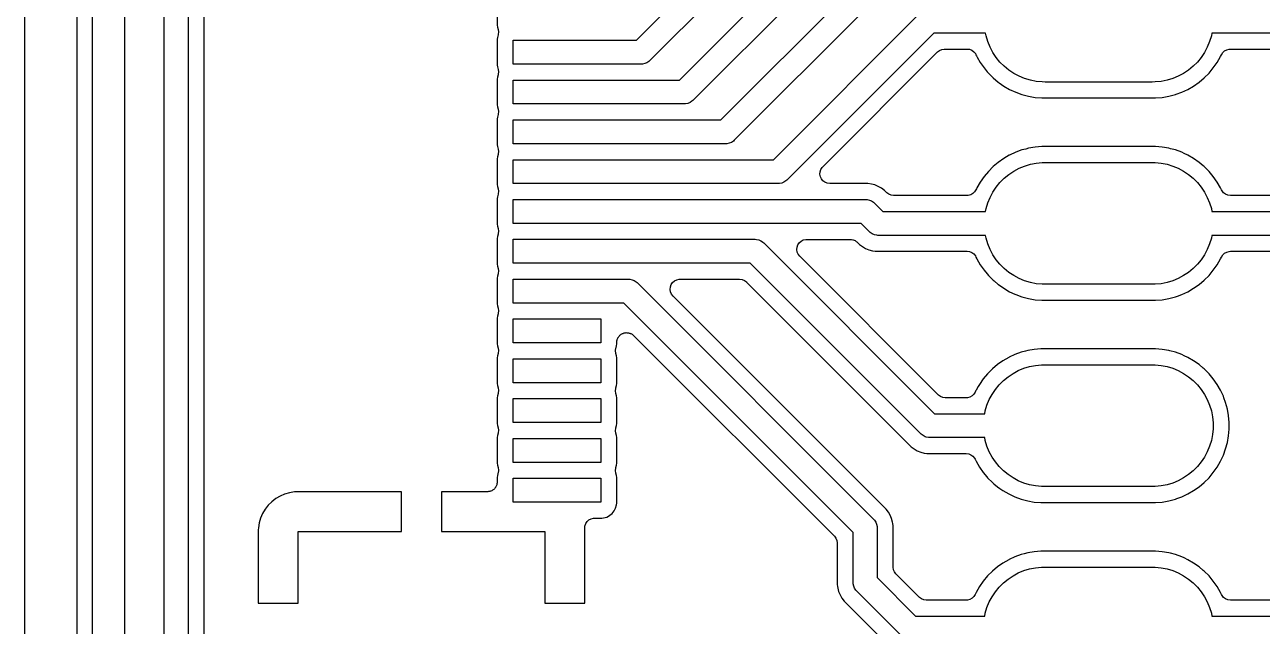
# Model space of a CAD drawing. Header units: millimetres. Extents: x 88 to 236, y -149 to -88.
# Drawn here: x 87.75 to 103.29, y -118.74 to -111.19 of the extents above; entities that cross this region are included whole.
import ezdxf

# ---------------------------------------------------------------- set-up
doc = ezdxf.new("R2010")
doc.units = ezdxf.units.MM
doc.layers.add('F.Cu', color=13, linetype='CONTINUOUS', true_color=0xc83434)

msp = doc.modelspace()

# ---------------------------------------------------------------- linework, layer by layer
at = {"layer": 'F.Cu', "linetype": 'CONTINUOUS'}
for p, q in [((87.7475, -148.386), (87.7475, -97.65375)), ((88.3995, -97.65375), (88.3995, -137.70625)), ((88.6, -137.68), (88.6, -97.68)), ((89, -97.762842), (89, -137.597158)), ((89.5, -127.8), (89.5, -100.88)), ((89.8, -100.942132), (89.8, -127.737868)), ((90.0005, -117.529019), (90.0005, -110.03096)), ((95.427868, -111.38), (96.73, -110.077868)), ((96.986066, -110.246066), (95.596066, -111.636066)), ((95.967868, -111.88), (97.4, -110.447868)), ((97.656066, -110.616066), (96.136066, -112.136066)), ((93.6795, -110.868368), (93.6795, -111.191631)), ((96.487868, -112.38), (98.03, -110.837868)), ((98.286066, -111.006066), (96.656066, -112.636066)), ((97.147868, -112.88), (98.993934, -111.033934)), ((93.6795, -111.191631), (93.681626, -111.215554)), ((93.681626, -111.215554), (93.681627, -111.215558)), ((93.681627, -111.215558), (93.690306, -111.245891)), ((93.690306, -111.245891), (93.695044, -111.27661)), ((93.681626, -111.344445), (93.6795, -111.368368)), ((93.6795, -111.368368), (93.6795, -111.691631)), ((93.681627, -111.344441), (93.681626, -111.344445)), ((93.690306, -111.314109), (93.681627, -111.344441)), ((93.691992, -111.307543), (93.690306, -111.314109)), ((93.695044, -111.27661), (93.691992, -111.307543)), ((93.88, -111.68), (93.88, -111.38)), ((93.88, -111.38), (94.98, -111.38)), ((94.98, -111.38), (95.427868, -111.38)), ((99.162132, -111.29), (97.316066, -113.136066)), ((99.810789, -111.29), (99.162132, -111.29)), ((99.817926, -111.32588), (99.810789, -111.29)), ((99.839719, -111.397721), (99.817926, -111.32588)), ((99.868448, -111.46708), (99.839719, -111.397721)), ((102.625281, -111.397721), (102.596552, -111.46708)), ((102.647074, -111.32588), (102.625281, -111.397721)), ((102.654211, -111.29), (102.647074, -111.32588)), ((116.997868, -111.29), (102.654211, -111.29)), ((97.767863, -112.967819), (99.208863, -111.526819)), ((99.208863, -111.526819), (99.233423, -111.507768)), ((99.233423, -111.507768), (99.261949, -111.495424)), ((99.261949, -111.495424), (99.292649, -111.490561)), ((99.292649, -111.490561), (99.296544, -111.4905)), ((99.296544, -111.4905), (99.579133, -111.4905)), ((99.579133, -111.4905), (99.609971, -111.494396)), ((99.609971, -111.494396), (99.63887, -111.505838)), ((99.63887, -111.505838), (99.664017, -111.524108)), ((99.664017, -111.524108), (99.68383, -111.548057)), ((99.68383, -111.548057), (99.691511, -111.562088)), ((99.691511, -111.562088), (99.698113, -111.576245)), ((99.903838, -111.533289), (99.868448, -111.46708)), ((99.945546, -111.59571), (99.903838, -111.533289)), ((102.561162, -111.533289), (102.519454, -111.59571)), ((102.596552, -111.46708), (102.561162, -111.533289)), ((102.762225, -111.586243), (102.773487, -111.562091)), ((102.773487, -111.562091), (102.790049, -111.535793)), ((102.790049, -111.535793), (102.812633, -111.514436)), ((102.812633, -111.514436), (102.839818, -111.499367)), ((102.839818, -111.499367), (102.869897, -111.491533)), ((102.869897, -111.491533), (102.885867, -111.4905)), ((102.885867, -111.4905), (116.863456, -111.4905)), ((93.6795, -111.691631), (93.681626, -111.715554)), ((93.681626, -111.715554), (93.681627, -111.715558)), ((93.681627, -111.715558), (93.690306, -111.745891)), ((94.43, -111.68), (93.88, -111.68)), ((95.49, -111.68), (94.43, -111.68)), ((95.504703, -111.679278), (95.49, -111.68)), ((95.533543, -111.673541), (95.504703, -111.679278)), ((95.56071, -111.662288), (95.533543, -111.673541)), ((95.585159, -111.645952), (95.56071, -111.662288)), ((95.596066, -111.636066), (95.585159, -111.645952)), ((99.698113, -111.576245), (99.702776, -111.586245)), ((99.702776, -111.586245), (99.705716, -111.591337)), ((99.705716, -111.591337), (99.74493, -111.659257)), ((99.74493, -111.659257), (99.744936, -111.659265)), ((99.744936, -111.659265), (99.744941, -111.659274)), ((99.744941, -111.659274), (99.79329, -111.728323)), ((99.993172, -111.653743), (99.945546, -111.59571)), ((100.046257, -111.706828), (99.993172, -111.653743)), ((100.10429, -111.754454), (100.046257, -111.706828)), ((102.418743, -111.706828), (102.36071, -111.754454)), ((102.471828, -111.653743), (102.418743, -111.706828)), ((102.519454, -111.59571), (102.471828, -111.653743)), ((102.671713, -111.728319), (102.72007, -111.659257)), ((102.72007, -111.659257), (102.762225, -111.586243)), ((93.681626, -111.844445), (93.6795, -111.868368)), ((93.6795, -111.868368), (93.6795, -112.191631)), ((93.681627, -111.844441), (93.681626, -111.844445)), ((93.690306, -111.814109), (93.681627, -111.844441)), ((93.690306, -111.745891), (93.695044, -111.77661)), ((93.691992, -111.807543), (93.690306, -111.814109)), ((93.695044, -111.77661), (93.691992, -111.807543)), ((99.79329, -111.728323), (99.793292, -111.728326)), ((99.793292, -111.728326), (99.833808, -111.77661)), ((99.833808, -111.77661), (99.84748, -111.792904)), ((99.84748, -111.792904), (99.847487, -111.792911)), ((99.847487, -111.792911), (99.847498, -111.792923)), ((99.847498, -111.792923), (99.907076, -111.852501)), ((99.907076, -111.852501), (99.907088, -111.852512)), ((99.907088, -111.852512), (99.907096, -111.85252)), ((99.907096, -111.85252), (99.9071, -111.852523)), ((99.9071, -111.852523), (99.971673, -111.906707)), ((100.166711, -111.796162), (100.10429, -111.754454)), ((100.23292, -111.831552), (100.166711, -111.796162)), ((100.302279, -111.860281), (100.23292, -111.831552)), ((100.37412, -111.882074), (100.302279, -111.860281)), ((102.162721, -111.860281), (102.09088, -111.882074)), ((102.23208, -111.831552), (102.162721, -111.860281)), ((102.298289, -111.796162), (102.23208, -111.831552)), ((102.36071, -111.754454), (102.298289, -111.796162)), ((102.493319, -111.906713), (102.557904, -111.85252)), ((102.557904, -111.85252), (102.61752, -111.792904)), ((102.61752, -111.792904), (102.671713, -111.728319)), ((93.88, -112.18), (93.88, -111.88)), ((93.88, -111.88), (94.98, -111.88)), ((94.98, -111.88), (95.967868, -111.88)), ((99.971673, -111.906707), (99.971677, -111.906709)), ((99.971677, -111.906709), (99.971681, -111.906713)), ((99.971681, -111.906713), (99.982968, -111.914616)), ((99.982968, -111.914616), (100.040725, -111.955058)), ((100.040725, -111.955058), (100.04073, -111.955061)), ((100.04073, -111.955061), (100.040743, -111.95507)), ((100.040743, -111.95507), (100.113757, -111.997225)), ((100.113757, -111.997225), (100.190161, -112.032853)), ((100.190161, -112.032853), (100.190178, -112.032861)), ((100.190178, -112.032861), (100.269372, -112.061684)), ((100.447751, -111.89672), (100.37412, -111.882074)), ((100.522463, -111.904079), (100.447751, -111.89672)), ((100.56, -111.905), (100.522463, -111.904079)), ((101.905, -111.905), (100.56, -111.905)), ((101.942537, -111.904079), (101.905, -111.905)), ((102.017249, -111.89672), (101.942537, -111.904079)), ((102.09088, -111.882074), (102.017249, -111.89672)), ((102.20498, -112.058279), (102.274821, -112.032861)), ((102.274821, -112.032861), (102.274826, -112.032858)), ((102.274826, -112.032858), (102.274833, -112.032856)), ((102.274833, -112.032856), (102.351243, -111.997225)), ((102.351243, -111.997225), (102.424257, -111.95507)), ((102.424257, -111.95507), (102.493319, -111.906713)), ((94.43, -112.18), (93.88, -112.18)), ((96.03, -112.18), (94.43, -112.18)), ((96.044703, -112.179278), (96.03, -112.18)), ((96.073543, -112.173541), (96.044703, -112.179278)), ((96.10071, -112.162288), (96.073543, -112.173541)), ((96.125159, -112.145952), (96.10071, -112.162288)), ((96.136066, -112.136066), (96.125159, -112.145952)), ((100.269372, -112.061684), (100.269375, -112.061684)), ((100.269375, -112.061684), (100.269392, -112.061691)), ((100.269392, -112.061691), (100.350828, -112.083512)), ((100.350828, -112.083512), (100.433857, -112.098152)), ((100.433857, -112.098152), (100.517843, -112.105499)), ((100.517843, -112.105499), (100.517844, -112.1055)), ((100.517844, -112.1055), (100.517845, -112.1055)), ((100.517845, -112.1055), (101.947156, -112.1055)), ((101.947156, -112.105499), (102.031143, -112.098152)), ((101.947156, -112.1055), (101.947156, -112.105499)), ((102.031143, -112.098152), (102.114172, -112.083512)), ((102.114172, -112.083512), (102.195608, -112.061691)), ((102.195608, -112.061691), (102.20498, -112.058279)), ((93.6795, -112.191631), (93.681626, -112.215554)), ((93.681626, -112.215554), (93.681627, -112.215558)), ((93.681627, -112.215558), (93.690306, -112.245891)), ((93.690306, -112.314109), (93.681627, -112.344441)), ((93.690306, -112.245891), (93.695044, -112.27661)), ((93.691992, -112.307543), (93.690306, -112.314109)), ((93.695044, -112.27661), (93.691992, -112.307543)), ((93.681626, -112.344445), (93.6795, -112.368368)), ((93.6795, -112.368368), (93.6795, -112.691631)), ((93.681627, -112.344441), (93.681626, -112.344445)), ((93.88, -112.68), (93.88, -112.38)), ((93.88, -112.38), (94.98, -112.38)), ((94.98, -112.38), (96.487868, -112.38)), ((96.645159, -112.645952), (96.62071, -112.662288)), ((96.656066, -112.636066), (96.645159, -112.645952)), ((93.6795, -112.691631), (93.681626, -112.715554)), ((93.681626, -112.715554), (93.681627, -112.715558)), ((93.681627, -112.715558), (93.690306, -112.745891)), ((93.690306, -112.745891), (93.695044, -112.77661)), ((93.691992, -112.807543), (93.690306, -112.814109)), ((93.695044, -112.77661), (93.691992, -112.807543)), ((94.43, -112.68), (93.88, -112.68)), ((96.55, -112.68), (94.43, -112.68)), ((96.564703, -112.679278), (96.55, -112.68)), ((96.593543, -112.673541), (96.564703, -112.679278)), ((96.62071, -112.662288), (96.593543, -112.673541)), ((100.190161, -112.787146), (100.113755, -112.822776)), ((100.190178, -112.787138), (100.190161, -112.787146)), ((100.269372, -112.758315), (100.190178, -112.787138)), ((100.269386, -112.75831), (100.269372, -112.758315)), ((100.269392, -112.758309), (100.269386, -112.75831)), ((100.315736, -112.745891), (100.269392, -112.758309)), ((100.350826, -112.736488), (100.315736, -112.745891)), ((100.350833, -112.736487), (100.350826, -112.736488)), ((100.433853, -112.721848), (100.350833, -112.736487)), ((100.517844, -112.7145), (100.433853, -112.721848)), ((100.517845, -112.7145), (100.517844, -112.7145)), ((101.947155, -112.7145), (100.517845, -112.7145)), ((101.947156, -112.7145), (101.947155, -112.7145)), ((102.031147, -112.721848), (101.947156, -112.7145)), ((102.114166, -112.736487), (102.031145, -112.721848)), ((102.031145, -112.721848), (102.031147, -112.721848)), ((102.114173, -112.736488), (102.114166, -112.736487)), ((102.135994, -112.742335), (102.114173, -112.736488)), ((102.195608, -112.758309), (102.135994, -112.742335)), ((102.195616, -112.758312), (102.195608, -112.758309)), ((102.195627, -112.758315), (102.195616, -112.758312)), ((102.274821, -112.787138), (102.195627, -112.758315)), ((102.274838, -112.787146), (102.274821, -112.787138)), ((102.304116, -112.800799), (102.274838, -112.787146)), ((102.351243, -112.822775), (102.304116, -112.800799)), ((93.681626, -112.844445), (93.6795, -112.868368)), ((93.6795, -112.868368), (93.6795, -113.191631)), ((93.681627, -112.844441), (93.681626, -112.844445)), ((93.690306, -112.814109), (93.681627, -112.844441)), ((93.88, -113.18), (93.88, -112.88)), ((93.88, -112.88), (94.98, -112.88)), ((94.98, -112.88), (97.147868, -112.88)), ((99.971673, -112.913292), (99.9071, -112.967476)), ((99.971676, -112.91329), (99.971673, -112.913292)), ((100.040725, -112.864941), (99.971676, -112.91329)), ((100.040742, -112.864931), (100.040725, -112.864941)), ((100.040743, -112.86493), (100.040742, -112.864931)), ((100.110244, -112.824803), (100.040743, -112.86493)), ((100.113755, -112.822776), (100.110244, -112.824803)), ((100.23292, -112.988448), (100.302279, -112.959719)), ((100.302279, -112.959719), (100.37412, -112.937926)), ((100.37412, -112.937926), (100.447751, -112.92328)), ((100.447751, -112.92328), (100.522463, -112.915921)), ((100.522463, -112.915921), (100.56, -112.915)), ((100.56, -112.915), (101.905, -112.915)), ((101.905, -112.915), (101.942537, -112.915921)), ((101.942537, -112.915921), (102.017249, -112.92328)), ((102.017249, -112.92328), (102.09088, -112.937926)), ((102.09088, -112.937926), (102.162721, -112.959719)), ((102.162721, -112.959719), (102.23208, -112.988448)), ((102.424257, -112.86493), (102.351243, -112.822775)), ((102.424265, -112.864936), (102.424257, -112.86493)), ((102.424274, -112.864941), (102.424265, -112.864936)), ((102.493323, -112.91329), (102.424274, -112.864941)), ((102.493326, -112.913292), (102.493323, -112.91329)), ((102.546092, -112.957569), (102.493326, -112.913292)), ((102.557904, -112.96748), (102.546092, -112.957569)), ((97.731789, -113.063286), (97.73374, -113.032265)), ((97.737613, -113.093818), (97.731789, -113.063286)), ((97.73374, -113.032265), (97.743345, -113.002703)), ((97.750847, -113.121943), (97.737613, -113.093818)), ((97.743345, -113.002703), (97.76, -112.976459)), ((97.76, -112.976459), (97.767863, -112.967819)), ((99.79329, -113.091676), (99.744941, -113.160725)), ((99.793292, -113.091673), (99.79329, -113.091676)), ((99.847476, -113.0271), (99.793292, -113.091673)), ((99.847498, -113.027076), (99.847476, -113.0271)), ((99.907076, -112.967498), (99.847498, -113.027076)), ((99.9071, -112.967476), (99.907076, -112.967498)), ((99.993172, -113.166257), (100.046257, -113.113172)), ((100.046257, -113.113172), (100.10429, -113.065546)), ((100.10429, -113.065546), (100.166711, -113.023838)), ((100.166711, -113.023838), (100.23292, -112.988448)), ((102.23208, -112.988448), (102.298289, -113.023838)), ((102.298289, -113.023838), (102.36071, -113.065546)), ((102.36071, -113.065546), (102.418743, -113.113172)), ((102.418743, -113.113172), (102.471828, -113.166257)), ((102.557911, -112.967487), (102.557904, -112.96748)), ((102.557923, -112.967498), (102.557911, -112.967487)), ((102.617501, -113.027076), (102.557923, -112.967498)), ((102.617512, -113.027088), (102.617501, -113.027076)), ((102.61752, -113.027096), (102.617512, -113.027088)), ((102.617523, -113.0271), (102.61752, -113.027096)), ((102.671707, -113.091673), (102.617523, -113.0271)), ((102.671709, -113.091676), (102.671707, -113.091673)), ((102.720058, -113.160725), (102.671709, -113.091676)), ((93.6795, -113.191631), (93.681626, -113.215554)), ((93.681626, -113.215554), (93.681627, -113.215558)), ((93.681627, -113.215558), (93.690306, -113.245891)), ((93.690306, -113.245891), (93.695044, -113.27661)), ((94.43, -113.18), (93.88, -113.18)), ((97.21, -113.18), (94.43, -113.18)), ((97.224703, -113.179278), (97.21, -113.18)), ((97.253543, -113.173541), (97.224703, -113.179278)), ((97.28071, -113.162288), (97.253543, -113.173541)), ((97.305159, -113.145952), (97.28071, -113.162288)), ((97.316066, -113.136066), (97.305159, -113.145952)), ((97.77066, -113.145892), (97.750847, -113.121943)), ((97.795807, -113.164162), (97.77066, -113.145892)), ((97.824706, -113.175604), (97.795807, -113.164162)), ((97.855544, -113.1795), (97.824706, -113.175604)), ((98.332973, -113.1795), (97.855544, -113.1795)), ((98.332974, -113.1795), (98.332973, -113.1795)), ((98.378522, -113.185496), (98.332974, -113.1795)), ((98.378525, -113.185496), (98.378522, -113.185496)), ((98.378526, -113.185497), (98.378525, -113.185496)), ((98.422906, -113.197389), (98.378526, -113.185497)), ((98.465355, -113.214972), (98.422906, -113.197389)), ((98.481607, -113.224355), (98.465355, -113.214972)), ((98.497887, -113.233754), (98.481607, -113.224355)), ((98.505145, -113.237944), (98.497887, -113.233754)), ((98.541597, -113.265915), (98.505145, -113.237944)), ((98.541599, -113.265917), (98.541597, -113.265915)), ((98.568863, -113.293181), (98.541599, -113.265917)), ((99.691512, -113.257908), (99.674951, -113.284207)), ((99.697959, -113.244083), (99.691512, -113.257908)), ((99.702776, -113.233754), (99.697959, -113.244083)), ((99.744931, -113.160742), (99.702776, -113.233754)), ((99.744941, -113.160725), (99.744931, -113.160742)), ((99.903838, -113.286711), (99.945546, -113.22429)), ((99.945546, -113.22429), (99.993172, -113.166257)), ((102.471828, -113.166257), (102.519454, -113.22429)), ((102.519454, -113.22429), (102.561162, -113.286711)), ((102.720061, -113.16073), (102.720058, -113.160725)), ((102.72007, -113.160743), (102.720061, -113.16073)), ((102.762225, -113.233757), (102.72007, -113.160743)), ((102.773488, -113.257911), (102.762225, -113.233757)), ((102.78117, -113.271943), (102.773488, -113.257911)), ((102.800983, -113.295892), (102.78117, -113.271943)), ((93.681626, -113.344445), (93.6795, -113.368368)), ((93.6795, -113.368368), (93.6795, -113.691631)), ((93.681627, -113.344441), (93.681626, -113.344445)), ((93.690306, -113.314109), (93.681627, -113.344441)), ((93.691992, -113.307543), (93.690306, -113.314109)), ((93.695044, -113.27661), (93.691992, -113.307543)), ((93.88, -113.68), (93.88, -113.38)), ((93.88, -113.38), (94.98, -113.38)), ((94.98, -113.38), (98.31, -113.38)), ((98.31, -113.38), (98.324703, -113.380722)), ((98.324703, -113.380722), (98.353543, -113.386459)), ((98.353543, -113.386459), (98.38071, -113.397712)), ((98.38071, -113.397712), (98.405159, -113.414048)), ((98.405159, -113.414048), (98.416066, -113.423934)), ((98.416066, -113.423934), (98.522132, -113.53)), ((98.57166, -113.295892), (98.568863, -113.293181)), ((98.596807, -113.314162), (98.57166, -113.295892)), ((98.625706, -113.325604), (98.596807, -113.314162)), ((98.656544, -113.3295), (98.625706, -113.325604)), ((99.579133, -113.3295), (98.656544, -113.3295)), ((99.595103, -113.328467), (99.579133, -113.3295)), ((99.625182, -113.320633), (99.595103, -113.328467)), ((99.652367, -113.305564), (99.625182, -113.320633)), ((99.674951, -113.284207), (99.652367, -113.305564)), ((99.817926, -113.49412), (99.839719, -113.422279)), ((99.839719, -113.422279), (99.868448, -113.35292)), ((99.868448, -113.35292), (99.903838, -113.286711)), ((102.561162, -113.286711), (102.596552, -113.35292)), ((102.596552, -113.35292), (102.625281, -113.422279)), ((102.625281, -113.422279), (102.647074, -113.49412)), ((102.82613, -113.314162), (102.800983, -113.295892)), ((102.855029, -113.325604), (102.82613, -113.314162)), ((102.885867, -113.3295), (102.855029, -113.325604)), ((105.712973, -113.3295), (102.885867, -113.3295)), ((98.522132, -113.53), (99.810789, -113.53)), ((99.810789, -113.53), (99.817926, -113.49412)), ((102.647074, -113.49412), (102.654211, -113.53)), ((102.654211, -113.53), (105.69, -113.53)), ((93.6795, -113.691631), (93.681626, -113.715554)), ((93.681626, -113.715554), (93.681627, -113.715558)), ((93.681627, -113.715558), (93.690306, -113.745891)), ((94.43, -113.68), (93.88, -113.68)), ((98.247868, -113.68), (94.43, -113.68)), ((98.353934, -113.786066), (98.247868, -113.68)), ((93.681626, -113.844445), (93.6795, -113.868368)), ((93.6795, -113.868368), (93.6795, -114.191631)), ((93.681627, -113.844441), (93.681626, -113.844445)), ((93.690306, -113.814109), (93.681627, -113.844441)), ((93.690306, -113.745891), (93.695044, -113.77661)), ((93.691992, -113.807543), (93.690306, -113.814109)), ((93.695044, -113.77661), (93.691992, -113.807543)), ((93.88, -114.18), (93.88, -113.88)), ((93.88, -113.88), (94.98, -113.88)), ((94.98, -113.88), (96.92, -113.88)), ((96.92, -113.88), (96.934703, -113.880722)), ((96.934703, -113.880722), (96.963543, -113.886459)), ((96.963543, -113.886459), (96.99071, -113.897712)), ((96.99071, -113.897712), (97.010365, -113.910845)), ((97.495846, -113.901942), (97.52354, -113.887831)), ((97.52354, -113.887831), (97.553875, -113.88105)), ((97.553875, -113.88105), (97.565544, -113.8805)), ((97.565544, -113.8805), (98.113456, -113.8805)), ((98.113456, -113.8805), (98.114756, -113.880664)), ((98.114756, -113.880664), (98.116065, -113.880527)), ((98.116065, -113.880527), (98.130179, -113.882612)), ((98.130179, -113.882612), (98.144294, -113.884396)), ((98.144294, -113.884396), (98.145513, -113.884878)), ((98.145513, -113.884878), (98.146814, -113.885071)), ((98.146814, -113.885071), (98.148526, -113.886071)), ((98.148526, -113.886071), (98.173193, -113.895838)), ((98.173193, -113.895838), (98.188436, -113.905738)), ((98.364841, -113.795952), (98.353934, -113.786066)), ((98.38929, -113.812288), (98.364841, -113.795952)), ((98.416457, -113.823541), (98.38929, -113.812288)), ((98.445297, -113.829278), (98.416457, -113.823541)), ((98.46, -113.83), (98.445297, -113.829278)), ((99.810789, -113.83), (98.46, -113.83)), ((99.817926, -113.86588), (99.810789, -113.83)), ((99.839719, -113.937721), (99.817926, -113.86588)), ((102.647074, -113.86588), (102.625281, -113.937721)), ((102.654211, -113.83), (102.647074, -113.86588)), ((105.627868, -113.83), (102.654211, -113.83)), ((97.010365, -113.910845), (97.015159, -113.914048)), ((97.015159, -113.914048), (97.026066, -113.923934)), ((97.026066, -113.923934), (99.172132, -116.07)), ((97.441605, -114.008395), (97.44453, -113.97745)), ((97.446468, -114.039095), (97.441605, -114.008395)), ((97.44453, -113.97745), (97.455059, -113.948205)), ((97.458812, -114.067621), (97.446468, -114.039095)), ((97.455059, -113.948205), (97.47253, -113.922497)), ((97.47253, -113.922497), (97.495846, -113.901942)), ((98.188436, -113.905738), (98.195163, -113.910845)), ((98.195163, -113.910845), (98.228403, -113.944085)), ((98.228403, -113.944085), (98.264855, -113.972056)), ((98.264855, -113.972056), (98.303734, -113.994502)), ((98.303734, -113.994502), (98.304645, -113.995028)), ((98.304645, -113.995028), (98.347094, -114.012611)), ((98.347094, -114.012611), (98.391474, -114.024503)), ((98.391474, -114.024503), (98.425638, -114.029)), ((98.425638, -114.029), (98.437026, -114.0305)), ((98.437026, -114.0305), (98.437027, -114.0305)), ((98.437027, -114.0305), (98.482972, -114.0305)), ((98.482972, -114.0305), (99.579133, -114.0305)), ((99.579133, -114.0305), (99.609971, -114.034396)), ((99.609971, -114.034396), (99.63887, -114.045838)), ((99.63887, -114.045838), (99.664017, -114.064108)), ((99.868448, -114.00708), (99.839719, -113.937721)), ((99.903838, -114.073289), (99.868448, -114.00708)), ((102.596552, -114.00708), (102.561162, -114.073289)), ((102.625281, -113.937721), (102.596552, -114.00708)), ((102.812633, -114.054436), (102.839818, -114.039367)), ((102.839818, -114.039367), (102.869897, -114.031533)), ((102.869897, -114.031533), (102.885867, -114.0305)), ((102.885867, -114.0305), (105.493456, -114.0305)), ((93.6795, -114.191631), (93.681626, -114.215554)), ((94.43, -114.18), (93.88, -114.18)), ((96.857868, -114.18), (94.43, -114.18)), ((99.003934, -116.326066), (96.857868, -114.18)), ((97.477863, -114.092181), (97.458812, -114.067621)), ((99.218863, -115.833181), (97.477863, -114.092181)), ((99.664017, -114.064108), (99.68383, -114.088057)), ((99.68383, -114.088057), (99.691511, -114.102088)), ((99.691511, -114.102088), (99.702775, -114.126243)), ((99.702775, -114.126243), (99.74493, -114.199257)), ((99.74493, -114.199257), (99.744936, -114.199265)), ((99.744936, -114.199265), (99.744941, -114.199274)), ((99.744941, -114.199274), (99.79329, -114.268323)), ((99.945546, -114.13571), (99.903838, -114.073289)), ((99.993172, -114.193743), (99.945546, -114.13571)), ((100.046257, -114.246828), (99.993172, -114.193743)), ((102.471828, -114.193743), (102.418743, -114.246828)), ((102.519454, -114.13571), (102.471828, -114.193743)), ((102.561162, -114.073289), (102.519454, -114.13571)), ((102.671713, -114.268319), (102.72007, -114.199257)), ((102.72007, -114.199257), (102.762225, -114.126243)), ((102.762225, -114.126243), (102.773487, -114.102091)), ((102.773487, -114.102091), (102.790049, -114.075793)), ((102.790049, -114.075793), (102.812633, -114.054436)), ((93.681626, -114.344445), (93.6795, -114.368368)), ((93.681626, -114.215554), (93.681627, -114.215558)), ((93.681627, -114.344441), (93.681626, -114.344445)), ((93.681627, -114.215558), (93.690306, -114.245891)), ((93.690306, -114.314109), (93.681627, -114.344441)), ((93.690306, -114.245891), (93.695044, -114.27661)), ((93.691992, -114.307543), (93.690306, -114.314109)), ((93.695044, -114.27661), (93.691992, -114.307543)), ((99.79329, -114.268323), (99.793292, -114.268326)), ((99.793292, -114.268326), (99.831709, -114.314109)), ((99.831709, -114.314109), (99.84748, -114.332904)), ((99.84748, -114.332904), (99.847487, -114.332911)), ((99.847487, -114.332911), (99.847498, -114.332923)), ((99.847498, -114.332923), (99.907076, -114.392501)), ((100.10429, -114.294454), (100.046257, -114.246828)), ((100.166711, -114.336162), (100.10429, -114.294454)), ((100.23292, -114.371552), (100.166711, -114.336162)), ((102.298289, -114.336162), (102.23208, -114.371552)), ((102.36071, -114.294454), (102.298289, -114.336162)), ((102.418743, -114.246828), (102.36071, -114.294454)), ((102.557904, -114.39252), (102.61752, -114.332904)), ((102.61752, -114.332904), (102.671713, -114.268319)), ((93.6795, -114.368368), (93.6795, -114.691631)), ((93.88, -114.68), (93.88, -114.38)), ((93.88, -114.38), (94.98, -114.38)), ((94.98, -114.38), (95.33, -114.38)), ((95.33, -114.38), (95.344703, -114.380722)), ((95.344703, -114.380722), (95.373543, -114.386459)), ((95.373543, -114.386459), (95.40071, -114.397712)), ((95.40071, -114.397712), (95.425159, -114.414048)), ((95.425159, -114.414048), (95.436066, -114.423934)), ((95.436066, -114.423934), (98.406066, -117.393934)), ((95.851605, -114.508395), (95.85453, -114.47745)), ((95.856468, -114.539095), (95.851605, -114.508395)), ((95.85453, -114.47745), (95.865059, -114.448205)), ((95.865059, -114.448205), (95.88253, -114.422497)), ((95.88253, -114.422497), (95.905846, -114.401942)), ((95.905846, -114.401942), (95.93354, -114.387831)), ((95.93354, -114.387831), (95.963875, -114.38105)), ((95.963875, -114.38105), (95.975544, -114.3805)), ((95.975544, -114.3805), (96.723456, -114.3805)), ((96.723456, -114.3805), (96.754294, -114.384396)), ((96.754294, -114.384396), (96.783193, -114.395838)), ((96.783193, -114.395838), (96.80834, -114.414108)), ((96.80834, -114.414108), (96.811137, -114.416819)), ((96.811137, -114.416819), (98.878395, -116.484078)), ((99.907076, -114.392501), (99.907088, -114.392512)), ((99.907088, -114.392512), (99.907096, -114.39252)), ((99.907096, -114.39252), (99.918325, -114.401942)), ((99.918325, -114.401942), (99.971673, -114.446707)), ((99.971673, -114.446707), (99.971677, -114.446709)), ((99.971677, -114.446709), (99.971681, -114.446713)), ((99.971681, -114.446713), (99.973812, -114.448205)), ((99.973812, -114.448205), (100.040725, -114.495058)), ((100.040725, -114.495058), (100.04073, -114.495061)), ((100.04073, -114.495061), (100.040743, -114.49507)), ((100.040743, -114.49507), (100.113757, -114.537225)), ((100.302279, -114.400281), (100.23292, -114.371552)), ((100.37412, -114.422074), (100.302279, -114.400281)), ((100.447751, -114.43672), (100.37412, -114.422074)), ((100.522463, -114.444079), (100.447751, -114.43672)), ((100.56, -114.445), (100.522463, -114.444079)), ((101.905, -114.445), (100.56, -114.445)), ((101.942537, -114.444079), (101.905, -114.445)), ((102.017249, -114.43672), (101.942537, -114.444079)), ((102.09088, -114.422074), (102.017249, -114.43672)), ((102.162721, -114.400281), (102.09088, -114.422074)), ((102.23208, -114.371552), (102.162721, -114.400281)), ((102.351243, -114.537225), (102.424257, -114.49507)), ((102.424257, -114.49507), (102.493319, -114.446713)), ((102.493319, -114.446713), (102.557904, -114.39252)), ((95.868812, -114.567621), (95.856468, -114.539095)), ((95.887863, -114.592181), (95.868812, -114.567621)), ((98.531598, -117.235916), (95.887863, -114.592181)), ((100.113757, -114.537225), (100.178941, -114.567621)), ((100.178941, -114.567621), (100.190161, -114.572853)), ((100.190161, -114.572853), (100.190178, -114.572861)), ((100.190178, -114.572861), (100.269372, -114.601684)), ((100.269372, -114.601684), (100.269375, -114.601684)), ((100.269375, -114.601684), (100.269392, -114.601691)), ((100.269392, -114.601691), (100.350828, -114.623512)), ((100.350828, -114.623512), (100.433857, -114.638152)), ((100.433857, -114.638152), (100.517843, -114.645499)), ((100.517843, -114.645499), (100.517844, -114.6455)), ((100.517844, -114.6455), (100.517845, -114.6455)), ((100.517845, -114.6455), (101.947156, -114.6455)), ((101.947156, -114.645499), (102.031143, -114.638152)), ((101.947156, -114.6455), (101.947156, -114.645499)), ((102.031143, -114.638152), (102.114172, -114.623512)), ((102.114172, -114.623512), (102.195608, -114.601691)), ((102.195608, -114.601691), (102.221737, -114.592181)), ((102.221737, -114.592181), (102.274821, -114.572861)), ((102.274821, -114.572861), (102.274826, -114.572858)), ((102.274826, -114.572858), (102.274833, -114.572856)), ((102.274833, -114.572856), (102.351243, -114.537225)), ((93.6795, -114.691631), (93.681626, -114.715554)), ((93.681626, -114.715554), (93.681627, -114.715556)), ((93.681627, -114.715556), (93.690306, -114.745891)), ((93.690306, -114.814109), (93.681627, -114.844441)), ((93.690306, -114.745891), (93.695044, -114.77661)), ((93.691992, -114.807543), (93.690306, -114.814109)), ((93.695044, -114.77661), (93.691992, -114.807543)), ((94.43, -114.68), (93.88, -114.68)), ((95.267868, -114.68), (94.43, -114.68)), ((98.15, -117.562132), (95.267868, -114.68)), ((93.681626, -114.844445), (93.6795, -114.868368)), ((93.6795, -114.868368), (93.6795, -115.191631)), ((93.681627, -114.844441), (93.681626, -114.844445)), ((93.88, -115.18), (93.88, -114.88)), ((93.88, -114.88), (94.98, -114.88)), ((94.98, -114.88), (94.98, -115.18)), ((95.184396, -115.144706), (95.187778, -115.136164)), ((95.187778, -115.136164), (95.190264, -115.127313)), ((95.190264, -115.127313), (95.193479, -115.121763)), ((95.193479, -115.121763), (95.195838, -115.115807)), ((95.195838, -115.115807), (95.201238, -115.108373)), ((95.201238, -115.108373), (95.205848, -115.100419)), ((95.205848, -115.100419), (95.21034, -115.095845)), ((95.21034, -115.095845), (95.214108, -115.09066)), ((95.214108, -115.09066), (95.221189, -115.084801)), ((95.221189, -115.084801), (95.22763, -115.078245)), ((95.22763, -115.078245), (95.233117, -115.074933)), ((95.233117, -115.074933), (95.238057, -115.070847)), ((95.238057, -115.070847), (95.246372, -115.066934)), ((95.246372, -115.066934), (95.254242, -115.062185)), ((95.254242, -115.062185), (95.260384, -115.060341)), ((95.260384, -115.060341), (95.266182, -115.057613)), ((95.266182, -115.057613), (95.275205, -115.055891)), ((95.275205, -115.055891), (95.284012, -115.053248)), ((95.284012, -115.053248), (95.29042, -115.052989)), ((95.29042, -115.052989), (95.296714, -115.051789)), ((95.296714, -115.051789), (95.305882, -115.052365)), ((95.305882, -115.052365), (95.31507, -115.051995)), ((95.31507, -115.051995), (95.321338, -115.053337)), ((95.321338, -115.053337), (95.327735, -115.05374)), ((95.327735, -115.05374), (95.336475, -115.05658)), ((95.336475, -115.05658), (95.345463, -115.058505)), ((95.345463, -115.058505), (95.351199, -115.061363)), ((95.351199, -115.061363), (95.357297, -115.063345)), ((95.357297, -115.063345), (95.365059, -115.068271)), ((95.365059, -115.068271), (95.373282, -115.072369)), ((95.373282, -115.072369), (95.378126, -115.076563)), ((95.378126, -115.076563), (95.383541, -115.08)), ((95.383541, -115.08), (95.392181, -115.087863)), ((95.392181, -115.087863), (97.913181, -117.608863)), ((93.6795, -115.191631), (93.681627, -115.215553)), ((93.681627, -115.215553), (93.681627, -115.215558)), ((93.681627, -115.215558), (93.690306, -115.245891)), ((93.690306, -115.245891), (93.695044, -115.27661)), ((93.695044, -115.27661), (93.691992, -115.307543)), ((94.98, -115.18), (93.88, -115.18)), ((95.164955, -115.283396), (95.166267, -115.261694)), ((95.168227, -115.304614), (95.164955, -115.283396)), ((95.166267, -115.261694), (95.167462, -115.253683)), ((95.167462, -115.253683), (95.178373, -115.215555)), ((95.178373, -115.215555), (95.1805, -115.19163)), ((95.1805, -115.166342), (95.181859, -115.157238)), ((95.1805, -115.19163), (95.1805, -115.166342)), ((95.181859, -115.157238), (95.183592, -115.151066)), ((95.183592, -115.151066), (95.184396, -115.144706)), ((100.315047, -115.283396), (100.259392, -115.298309)), ((100.340826, -115.276488), (100.315047, -115.283396)), ((100.340833, -115.276487), (100.340826, -115.276488)), ((100.423853, -115.261848), (100.340833, -115.276487)), ((100.507844, -115.2545), (100.423853, -115.261848)), ((100.507845, -115.2545), (100.507844, -115.2545)), ((101.947155, -115.2545), (100.507845, -115.2545)), ((101.947156, -115.2545), (101.947155, -115.2545)), ((102.031147, -115.261848), (101.947156, -115.2545)), ((102.114166, -115.276487), (102.031145, -115.261848)), ((102.031145, -115.261848), (102.031147, -115.261848)), ((102.114173, -115.276488), (102.114166, -115.276487)), ((102.127279, -115.28), (102.114173, -115.276488)), ((102.195608, -115.298309), (102.127279, -115.28)), ((93.681626, -115.344445), (93.6795, -115.368368)), ((93.6795, -115.368368), (93.6795, -115.691631)), ((93.681627, -115.344441), (93.681626, -115.344445)), ((93.690306, -115.314109), (93.681627, -115.344441)), ((93.691992, -115.307543), (93.690306, -115.314109)), ((93.88, -115.68), (93.88, -115.38)), ((93.88, -115.38), (94.98, -115.38)), ((94.98, -115.38), (94.98, -115.68)), ((95.16814, -115.308126), (95.168227, -115.304614)), ((95.169218, -115.31104), (95.16814, -115.308126)), ((95.169691, -115.314105), (95.169218, -115.31104)), ((95.178373, -115.344445), (95.169691, -115.314105)), ((95.1805, -115.36837), (95.178373, -115.344445)), ((95.1805, -115.69163), (95.1805, -115.36837)), ((100.030725, -115.404941), (99.961676, -115.45329)), ((100.030742, -115.404931), (100.030725, -115.404941)), ((100.030743, -115.40493), (100.030742, -115.404931)), ((100.103757, -115.362775), (100.030743, -115.40493)), ((100.109704, -115.360001), (100.103757, -115.362775)), ((100.180161, -115.327146), (100.109704, -115.360001)), ((100.180178, -115.327138), (100.180161, -115.327146)), ((100.259372, -115.298315), (100.180178, -115.327138)), ((100.259386, -115.29831), (100.259372, -115.298315)), ((100.259392, -115.298309), (100.259386, -115.29831)), ((102.195616, -115.298312), (102.195608, -115.298309)), ((102.195627, -115.298315), (102.195616, -115.298312)), ((102.274821, -115.327138), (102.195627, -115.298315)), ((102.274838, -115.327146), (102.274821, -115.327138)), ((102.304116, -115.340799), (102.274838, -115.327146)), ((102.351243, -115.362775), (102.304116, -115.340799)), ((102.424257, -115.40493), (102.351243, -115.362775)), ((102.424265, -115.404936), (102.424257, -115.40493)), ((102.424274, -115.404941), (102.424265, -115.404936)), ((102.493323, -115.45329), (102.424274, -115.404941)), ((99.837476, -115.5671), (99.783292, -115.631673)), ((99.837498, -115.567076), (99.837476, -115.5671)), ((99.897076, -115.507498), (99.837498, -115.567076)), ((99.8971, -115.507476), (99.897076, -115.507498)), ((99.961673, -115.453292), (99.8971, -115.507476)), ((99.961676, -115.45329), (99.961673, -115.453292)), ((100.036257, -115.653172), (100.09429, -115.605546)), ((100.09429, -115.605546), (100.156711, -115.563838)), ((100.156711, -115.563838), (100.22292, -115.528448)), ((100.22292, -115.528448), (100.292279, -115.499719)), ((100.292279, -115.499719), (100.36412, -115.477926)), ((100.36412, -115.477926), (100.437751, -115.46328)), ((100.437751, -115.46328), (100.512463, -115.455921)), ((100.512463, -115.455921), (100.55, -115.455)), ((100.55, -115.455), (101.905, -115.455)), ((101.905, -115.455), (101.942537, -115.455921)), ((101.942537, -115.455921), (102.017249, -115.46328)), ((102.017249, -115.46328), (102.09088, -115.477926)), ((102.09088, -115.477926), (102.162721, -115.499719)), ((102.162721, -115.499719), (102.23208, -115.528448)), ((102.23208, -115.528448), (102.298289, -115.563838)), ((102.298289, -115.563838), (102.36071, -115.605546)), ((102.36071, -115.605546), (102.418743, -115.653172)), ((102.493326, -115.453292), (102.493323, -115.45329)), ((102.546092, -115.497569), (102.493326, -115.453292)), ((102.557904, -115.50748), (102.546092, -115.497569)), ((102.557911, -115.507487), (102.557904, -115.50748)), ((102.557923, -115.507498), (102.557911, -115.507487)), ((102.617501, -115.567076), (102.557923, -115.507498)), ((102.617512, -115.567088), (102.617501, -115.567076)), ((102.61752, -115.567096), (102.617512, -115.567088)), ((102.617523, -115.5671), (102.61752, -115.567096)), ((102.671707, -115.631673), (102.617523, -115.5671)), ((93.6795, -115.691631), (93.681626, -115.715554)), ((93.681626, -115.715554), (93.681627, -115.715558)), ((93.681627, -115.715558), (93.690306, -115.745891)), ((93.690306, -115.745891), (93.695044, -115.77661)), ((94.98, -115.68), (93.88, -115.68)), ((95.164955, -115.783396), (95.168004, -115.752463)), ((95.168004, -115.752463), (95.169682, -115.745927)), ((95.169682, -115.745927), (95.178373, -115.715555)), ((95.178373, -115.715555), (95.1805, -115.69163)), ((99.719501, -115.727465), (99.692776, -115.773754)), ((99.73493, -115.700743), (99.719501, -115.727465)), ((99.734932, -115.700739), (99.73493, -115.700743)), ((99.734941, -115.700725), (99.734932, -115.700739)), ((99.78329, -115.631676), (99.734941, -115.700725)), ((99.783292, -115.631673), (99.78329, -115.631676)), ((99.935546, -115.76429), (99.983172, -115.706257)), ((99.983172, -115.706257), (100.036257, -115.653172)), ((102.418743, -115.653172), (102.471828, -115.706257)), ((102.471828, -115.706257), (102.519454, -115.76429)), ((102.671709, -115.631676), (102.671707, -115.631673)), ((102.720058, -115.700725), (102.671709, -115.631676)), ((102.720061, -115.70073), (102.720058, -115.700725)), ((102.72007, -115.700743), (102.720061, -115.70073)), ((102.762225, -115.773757), (102.72007, -115.700743)), ((93.681626, -115.844445), (93.6795, -115.868368)), ((93.6795, -115.868368), (93.6795, -116.191631)), ((93.681627, -115.844441), (93.681626, -115.844445)), ((93.690306, -115.814109), (93.681627, -115.844441)), ((93.691992, -115.807543), (93.690306, -115.814109)), ((93.695044, -115.77661), (93.691992, -115.807543)), ((93.88, -116.18), (93.88, -115.88)), ((93.88, -115.88), (94.98, -115.88)), ((94.98, -115.88), (94.98, -116.18)), ((95.169691, -115.814105), (95.164955, -115.783396)), ((95.178373, -115.844445), (95.169691, -115.814105)), ((95.1805, -115.86837), (95.178373, -115.844445)), ((95.1805, -116.19163), (95.1805, -115.86837)), ((99.22166, -115.835892), (99.218863, -115.833181)), ((99.246807, -115.854162), (99.22166, -115.835892)), ((99.275706, -115.865604), (99.246807, -115.854162)), ((99.306544, -115.8695), (99.275706, -115.865604)), ((99.569133, -115.8695), (99.306544, -115.8695)), ((99.585103, -115.868467), (99.569133, -115.8695)), ((99.615182, -115.860633), (99.585103, -115.868467)), ((99.642367, -115.845564), (99.615182, -115.860633)), ((99.664951, -115.824207), (99.642367, -115.845564)), ((99.681512, -115.797908), (99.664951, -115.824207)), ((99.689864, -115.78), (99.681512, -115.797908)), ((99.692776, -115.773754), (99.689864, -115.78)), ((99.829719, -115.962279), (99.858448, -115.89292)), ((99.858448, -115.89292), (99.893838, -115.826711)), ((99.893838, -115.826711), (99.935546, -115.76429)), ((102.519454, -115.76429), (102.561162, -115.826711)), ((102.561162, -115.826711), (102.596552, -115.89292)), ((102.596552, -115.89292), (102.625281, -115.962279)), ((102.797853, -115.850161), (102.762225, -115.773757)), ((102.797861, -115.850178), (102.797853, -115.850161)), ((102.804893, -115.8695), (102.797861, -115.850178)), ((102.826691, -115.929392), (102.804893, -115.8695)), ((99.172132, -116.07), (99.800789, -116.07)), ((99.800789, -116.07), (99.807926, -116.03412)), ((99.807926, -116.03412), (99.829719, -115.962279)), ((102.625281, -115.962279), (102.647074, -116.03412)), ((102.647074, -116.03412), (102.66172, -116.107751)), ((102.848512, -116.010828), (102.826691, -115.929392)), ((102.863152, -116.093857), (102.848512, -116.010828)), ((93.6795, -116.191631), (93.681626, -116.215554)), ((93.681626, -116.215554), (93.681627, -116.215558)), ((93.681627, -116.215558), (93.690306, -116.245891)), ((94.98, -116.18), (93.88, -116.18)), ((95.169682, -116.245927), (95.178373, -116.215555)), ((95.178373, -116.215555), (95.1805, -116.19163)), ((102.66172, -116.107751), (102.669079, -116.182463)), ((102.669079, -116.182463), (102.669079, -116.257537)), ((102.8705, -116.177843), (102.863152, -116.093857)), ((102.8705, -116.177845), (102.8705, -116.177843)), ((102.8705, -116.262155), (102.8705, -116.177845)), ((93.681626, -116.344445), (93.6795, -116.368368)), ((93.6795, -116.368368), (93.6795, -116.691631)), ((93.681627, -116.344441), (93.681626, -116.344445)), ((93.690306, -116.314109), (93.681627, -116.344441)), ((93.690306, -116.245891), (93.695044, -116.27661)), ((93.691992, -116.307543), (93.690306, -116.314109)), ((93.695044, -116.27661), (93.691992, -116.307543)), ((93.88, -116.68), (93.88, -116.38)), ((93.88, -116.38), (94.98, -116.38)), ((94.98, -116.38), (94.98, -116.68)), ((95.164955, -116.283396), (95.168004, -116.252463)), ((95.169691, -116.314105), (95.164955, -116.283396)), ((95.168004, -116.252463), (95.169682, -116.245927)), ((95.178373, -116.344445), (95.169691, -116.314105)), ((95.1805, -116.36837), (95.178373, -116.344445)), ((95.1805, -116.69163), (95.1805, -116.36837)), ((99.014841, -116.335952), (99.003934, -116.326066)), ((99.039291, -116.352289), (99.014841, -116.335952)), ((99.055205, -116.35888), (99.039291, -116.352289)), ((99.066457, -116.363541), (99.055205, -116.35888)), ((99.095297, -116.369278), (99.066457, -116.363541)), ((99.11, -116.37), (99.095297, -116.369278)), ((99.800789, -116.37), (99.11, -116.37)), ((99.807926, -116.40588), (99.800789, -116.37)), ((102.66172, -116.332249), (102.647074, -116.40588)), ((102.669079, -116.257537), (102.66172, -116.332249)), ((102.848512, -116.429172), (102.863152, -116.346143)), ((102.863152, -116.346143), (102.8705, -116.262155)), ((98.878395, -116.484078), (98.878396, -116.484079)), ((98.878396, -116.484079), (98.8784, -116.484082)), ((98.8784, -116.484082), (98.878404, -116.484086)), ((98.878404, -116.484086), (98.914855, -116.512056)), ((98.914855, -116.512056), (98.954645, -116.535028)), ((98.954645, -116.535028), (98.997094, -116.552611)), ((99.829719, -116.477721), (99.807926, -116.40588)), ((99.858448, -116.54708), (99.829719, -116.477721)), ((102.625281, -116.477721), (102.596552, -116.54708)), ((102.647074, -116.40588), (102.625281, -116.477721)), ((102.797861, -116.589821), (102.826684, -116.510627)), ((102.826683, -116.510627), (102.826691, -116.510608)), ((102.826684, -116.510627), (102.826683, -116.510627)), ((102.826691, -116.510608), (102.848512, -116.429172)), ((93.6795, -116.691631), (93.681626, -116.715554)), ((94.98, -116.68), (93.88, -116.68)), ((95.178373, -116.715555), (95.1805, -116.69163)), ((98.997094, -116.552611), (99.041474, -116.564503)), ((99.041474, -116.564503), (99.075638, -116.569)), ((99.075638, -116.569), (99.087026, -116.5705)), ((99.087026, -116.5705), (99.087027, -116.5705)), ((99.087027, -116.5705), (99.087028, -116.5705)), ((99.087028, -116.5705), (99.132973, -116.5705)), ((99.132973, -116.5705), (99.569133, -116.5705)), ((99.569133, -116.5705), (99.599971, -116.574396)), ((99.599971, -116.574396), (99.62887, -116.585838)), ((99.62887, -116.585838), (99.654017, -116.604108)), ((99.654017, -116.604108), (99.67383, -116.628057)), ((99.67383, -116.628057), (99.681511, -116.642088)), ((99.681511, -116.642088), (99.692775, -116.666243)), ((99.692775, -116.666243), (99.73493, -116.739257)), ((99.893838, -116.613289), (99.858448, -116.54708)), ((99.935546, -116.67571), (99.893838, -116.613289)), ((99.983172, -116.733743), (99.935546, -116.67571)), ((102.519454, -116.67571), (102.471828, -116.733743)), ((102.561162, -116.613289), (102.519454, -116.67571)), ((102.596552, -116.54708), (102.561162, -116.613289)), ((102.72007, -116.739257), (102.762225, -116.666243)), ((102.762225, -116.666243), (102.797856, -116.589833)), ((102.797856, -116.589833), (102.797858, -116.589826)), ((102.797858, -116.589826), (102.797861, -116.589821)), ((93.681627, -116.844445), (93.6795, -116.86837)), ((93.681626, -116.715554), (93.681627, -116.715558)), ((93.681627, -116.715558), (93.690306, -116.745891)), ((93.692845, -116.805241), (93.681627, -116.844445)), ((93.690306, -116.745891), (93.695044, -116.77661)), ((93.693165, -116.804628), (93.692845, -116.805241)), ((93.694389, -116.793166), (93.693165, -116.804628)), ((93.695044, -116.77661), (93.694389, -116.793166)), ((95.164955, -116.783396), (95.168004, -116.752463)), ((95.169691, -116.814105), (95.164955, -116.783396)), ((95.168004, -116.752463), (95.169682, -116.745927)), ((95.169682, -116.745927), (95.178373, -116.715555)), ((95.178373, -116.844445), (95.169691, -116.814105)), ((95.1805, -116.86837), (95.178373, -116.844445)), ((99.73493, -116.739257), (99.734936, -116.739265)), ((99.734936, -116.739265), (99.734941, -116.739274)), ((99.734941, -116.739274), (99.78329, -116.808323)), ((99.78329, -116.808323), (99.783292, -116.808326)), ((99.783292, -116.808326), (99.827569, -116.861092)), ((100.036257, -116.786828), (99.983172, -116.733743)), ((100.09429, -116.834454), (100.036257, -116.786828)), ((100.156711, -116.876162), (100.09429, -116.834454)), ((102.36071, -116.834454), (102.298289, -116.876162)), ((102.418743, -116.786828), (102.36071, -116.834454)), ((102.471828, -116.733743), (102.418743, -116.786828)), ((102.61752, -116.872904), (102.671713, -116.808319)), ((102.671713, -116.808319), (102.72007, -116.739257)), ((93.651177, -117.003609), (93.645892, -117.010884)), ((93.657205, -116.996937), (93.651177, -117.003609)), ((93.660277, -116.991083), (93.657205, -116.996937)), ((93.664162, -116.985737), (93.660277, -116.991083)), ((93.667471, -116.977378), (93.664162, -116.985737)), ((93.671651, -116.969416), (93.667471, -116.977378)), ((93.673171, -116.962982), (93.671651, -116.969416)), ((93.675604, -116.956838), (93.673171, -116.962982)), ((93.67673, -116.947917), (93.675604, -116.956838)), ((93.678799, -116.939166), (93.67673, -116.947917)), ((93.6795, -116.932601), (93.678799, -116.939166)), ((93.6795, -116.86837), (93.6795, -116.932601)), ((93.88, -117.18), (93.88, -116.88)), ((93.88, -116.88), (94.98, -116.88)), ((94.98, -116.88), (94.98, -117.18)), ((95.1805, -117.19163), (95.1805, -116.86837)), ((99.827569, -116.861092), (99.83748, -116.872904)), ((99.83748, -116.872904), (99.837487, -116.872911)), ((99.837487, -116.872911), (99.837498, -116.872923)), ((99.837498, -116.872923), (99.897076, -116.932501)), ((99.897076, -116.932501), (99.897088, -116.932512)), ((99.897088, -116.932512), (99.897096, -116.93252)), ((99.897096, -116.93252), (99.915446, -116.947917)), ((99.915446, -116.947917), (99.961673, -116.986707)), ((99.961673, -116.986707), (99.961677, -116.986709)), ((99.961677, -116.986709), (99.961681, -116.986713)), ((99.961681, -116.986713), (99.992927, -117.008591)), ((100.22292, -116.911552), (100.156711, -116.876162)), ((100.292279, -116.940281), (100.22292, -116.911552)), ((100.36412, -116.962074), (100.292279, -116.940281)), ((100.437751, -116.97672), (100.36412, -116.962074)), ((100.512463, -116.984079), (100.437751, -116.97672)), ((100.55, -116.985), (100.512463, -116.984079)), ((101.905, -116.985), (100.55, -116.985)), ((101.942537, -116.984079), (101.905, -116.985)), ((102.017249, -116.97672), (101.942537, -116.984079)), ((102.09088, -116.962074), (102.017249, -116.97672)), ((102.162721, -116.940281), (102.09088, -116.962074)), ((102.23208, -116.911552), (102.162721, -116.940281)), ((102.298289, -116.876162), (102.23208, -116.911552)), ((102.424257, -117.03507), (102.493319, -116.986713)), ((102.493319, -116.986713), (102.557904, -116.93252)), ((102.557904, -116.93252), (102.61752, -116.872904)), ((90.898398, -117.135644), (90.848683, -117.174208)), ((90.952555, -117.103616), (90.898398, -117.135644)), ((90.952562, -117.103612), (90.952555, -117.103616)), ((91.010293, -117.078629), (90.952562, -117.103612)), ((91.070711, -117.061075), (91.010293, -117.078629)), ((91.070717, -117.061074), (91.070711, -117.061075)), ((91.13284, -117.051235), (91.070717, -117.061074)), ((91.132847, -117.051234), (91.13284, -117.051235)), ((91.159039, -117.05), (91.132847, -117.051234)), ((92.48, -117.05), (91.159039, -117.05)), ((92.48, -117.55), (92.48, -117.05)), ((93.5555, -117.05), (92.98, -117.05)), ((92.98, -117.05), (92.98, -117.55)), ((93.563286, -117.049755), (93.5555, -117.05)), ((93.572116, -117.04807), (93.563286, -117.049755)), ((93.58108, -117.047333), (93.572116, -117.04807)), ((93.587327, -117.045169), (93.58108, -117.047333)), ((93.593818, -117.043931), (93.587327, -117.045169)), ((93.601951, -117.040104), (93.593818, -117.043931)), ((93.610451, -117.03716), (93.601951, -117.040104)), ((93.615963, -117.03351), (93.610451, -117.03716)), ((93.621943, -117.030697), (93.615963, -117.03351)), ((93.628872, -117.024964), (93.621943, -117.030697)), ((93.636368, -117.020002), (93.628872, -117.024964)), ((93.640798, -117.015098), (93.636368, -117.020002)), ((93.645892, -117.010884), (93.640798, -117.015098)), ((99.992927, -117.008591), (100.030725, -117.035058)), ((100.030725, -117.035058), (100.03073, -117.035061)), ((100.03073, -117.035061), (100.030743, -117.03507)), ((100.030743, -117.03507), (100.103757, -117.077225)), ((100.103757, -117.077225), (100.180161, -117.112853)), ((100.180161, -117.112853), (100.180178, -117.112861)), ((100.180178, -117.112861), (100.259372, -117.141684)), ((100.259372, -117.141684), (100.259375, -117.141684)), ((100.259375, -117.141684), (100.259392, -117.141691)), ((100.259392, -117.141691), (100.340828, -117.163512)), ((102.114172, -117.163512), (102.195608, -117.141691)), ((102.195608, -117.141691), (102.212222, -117.135644)), ((102.212222, -117.135644), (102.274821, -117.112861)), ((102.274821, -117.112861), (102.274826, -117.112858)), ((102.274826, -117.112858), (102.274833, -117.112856)), ((102.274833, -117.112856), (102.351243, -117.077225)), ((102.351243, -117.077225), (102.424257, -117.03507)), ((90.765644, -117.268398), (90.733616, -117.322555)), ((90.804208, -117.218683), (90.765644, -117.268398)), ((90.848683, -117.174208), (90.804208, -117.218683)), ((94.98, -117.18), (93.88, -117.18)), ((95.122507, -117.322505), (95.148271, -117.290908)), ((95.148271, -117.290907), (95.148275, -117.290903)), ((95.148271, -117.290908), (95.148271, -117.290907)), ((95.148275, -117.290903), (95.167155, -117.254759)), ((95.167155, -117.254759), (95.178373, -117.215555)), ((95.178373, -117.215555), (95.1805, -117.19163)), ((98.564079, -117.268396), (98.531598, -117.235916)), ((98.56408, -117.268397), (98.564079, -117.268396)), ((98.564083, -117.268401), (98.56408, -117.268397)), ((98.564085, -117.268403), (98.564083, -117.268401)), ((98.592055, -117.304855), (98.564085, -117.268403)), ((98.615028, -117.344645), (98.592055, -117.304855)), ((100.340828, -117.163512), (100.423857, -117.178152)), ((100.423857, -117.178152), (100.507843, -117.185499)), ((100.507843, -117.185499), (100.507844, -117.1855)), ((100.507844, -117.1855), (100.507845, -117.1855)), ((100.507845, -117.1855), (101.947156, -117.1855)), ((101.947156, -117.185499), (102.031143, -117.178152)), ((101.947156, -117.1855), (101.947156, -117.185499)), ((102.031143, -117.178152), (102.114172, -117.163512)), ((90.691074, -117.440715), (90.681233, -117.502853)), ((90.691075, -117.440711), (90.691074, -117.440715)), ((90.708629, -117.380293), (90.691075, -117.440711)), ((90.733612, -117.322562), (90.708629, -117.380293)), ((90.733616, -117.322555), (90.733612, -117.322562)), ((94.781559, -117.479347), (94.791629, -117.449941)), ((94.791629, -117.449941), (94.808695, -117.423963)), ((94.808695, -117.423963), (94.831686, -117.403045)), ((94.831686, -117.403045), (94.859157, -117.388502)), ((94.859157, -117.388502), (94.889381, -117.381248)), ((94.889381, -117.381248), (94.902981, -117.3805)), ((94.902981, -117.3805), (94.991622, -117.3805)), ((94.991622, -117.3805), (94.99163, -117.3805)), ((94.99163, -117.3805), (95.015555, -117.378373)), ((95.015555, -117.378373), (95.054759, -117.367155)), ((95.054759, -117.367155), (95.090903, -117.348275)), ((95.090903, -117.348275), (95.095361, -117.34464)), ((95.095361, -117.34464), (95.122505, -117.322507)), ((95.122505, -117.322507), (95.122507, -117.322505)), ((98.406066, -117.393934), (98.415952, -117.404841)), ((98.415952, -117.404841), (98.432288, -117.42929)), ((98.432288, -117.42929), (98.443541, -117.456457)), ((98.443541, -117.456457), (98.449278, -117.485297)), ((98.632611, -117.387094), (98.615028, -117.344645)), ((98.644503, -117.431474), (98.632611, -117.387094)), ((98.646934, -117.449941), (98.644503, -117.431474)), ((98.6505, -117.477026), (98.646934, -117.449941)), ((90.0005, -119.87096), (90.0005, -117.529019)), ((90.681233, -117.502853), (90.68, -117.529019)), ((90.68, -117.529019), (90.68, -118.45)), ((91.18, -118.45), (91.18, -117.55)), ((91.18, -117.55), (92.48, -117.55)), ((92.98, -117.55), (94.28, -117.55)), ((94.28, -117.55), (94.28, -118.45)), ((94.779118, -117.510334), (94.781559, -117.479347)), ((94.779999, -117.529039), (94.779118, -117.510334)), ((94.779999, -118.45), (94.779999, -117.529039)), ((97.913181, -117.608863), (97.932232, -117.633423)), ((98.15, -118.19), (98.15, -117.562132)), ((98.449278, -117.485297), (98.45, -117.5)), ((98.45, -117.5), (98.45, -118.127868)), ((98.6505, -117.993456), (98.6505, -117.477026)), ((97.932232, -117.633423), (97.944576, -117.661949)), ((97.944576, -117.661949), (97.949439, -117.692649)), ((97.949439, -117.692649), (97.9495, -117.696544)), ((97.9495, -117.696544), (97.9495, -118.212973)), ((100.103757, -117.902775), (100.030743, -117.94493)), ((100.109704, -117.900001), (100.103757, -117.902775)), ((100.180161, -117.867146), (100.109704, -117.900001)), ((100.180178, -117.867138), (100.180161, -117.867146)), ((100.259372, -117.838315), (100.180178, -117.867138)), ((100.259386, -117.83831), (100.259372, -117.838315)), ((100.259392, -117.838309), (100.259386, -117.83831)), ((100.297184, -117.828182), (100.259392, -117.838309)), ((100.340826, -117.816488), (100.297184, -117.828182)), ((100.340833, -117.816487), (100.340826, -117.816488)), ((100.423853, -117.801848), (100.340833, -117.816487)), ((100.507844, -117.7945), (100.423853, -117.801848)), ((100.507845, -117.7945), (100.507844, -117.7945)), ((101.947155, -117.7945), (100.507845, -117.7945)), ((101.947156, -117.7945), (101.947155, -117.7945)), ((102.031147, -117.801848), (101.947156, -117.7945)), ((102.114166, -117.816487), (102.031145, -117.801848)), ((102.031145, -117.801848), (102.031147, -117.801848)), ((102.114173, -117.816488), (102.114166, -117.816487)), ((102.135994, -117.822335), (102.114173, -117.816488)), ((102.195608, -117.838309), (102.135994, -117.822335)), ((102.195616, -117.838312), (102.195608, -117.838309)), ((102.195627, -117.838315), (102.195616, -117.838312)), ((102.274821, -117.867138), (102.195627, -117.838315)), ((102.274838, -117.867146), (102.274821, -117.867138)), ((102.304116, -117.880799), (102.274838, -117.867146)), ((102.351243, -117.902775), (102.304116, -117.880799)), ((102.424257, -117.94493), (102.351243, -117.902775)), ((98.650561, -117.997351), (98.6505, -117.993456)), ((98.655424, -118.028051), (98.650561, -117.997351)), ((98.667768, -118.056577), (98.655424, -118.028051)), ((98.686819, -118.081137), (98.667768, -118.056577)), ((98.978862, -118.373181), (98.686819, -118.081137)), ((99.897076, -118.047498), (99.837498, -118.107076)), ((99.8971, -118.047476), (99.897076, -118.047498)), ((99.961673, -117.993292), (99.8971, -118.047476)), ((99.961676, -117.99329), (99.961673, -117.993292)), ((100.030725, -117.944941), (99.961676, -117.99329)), ((100.030742, -117.944931), (100.030725, -117.944941)), ((100.030743, -117.94493), (100.030742, -117.944931)), ((100.156711, -118.103838), (100.22292, -118.068448)), ((100.22292, -118.068448), (100.292279, -118.039719)), ((100.292279, -118.039719), (100.36412, -118.017926)), ((100.36412, -118.017926), (100.437751, -118.00328)), ((100.437751, -118.00328), (100.512463, -117.995921)), ((100.512463, -117.995921), (100.55, -117.995)), ((100.55, -117.995), (101.905, -117.995)), ((101.905, -117.995), (101.942537, -117.995921)), ((101.942537, -117.995921), (102.017249, -118.00328)), ((102.017249, -118.00328), (102.09088, -118.017926)), ((102.09088, -118.017926), (102.162721, -118.039719)), ((102.162721, -118.039719), (102.23208, -118.068448)), ((102.23208, -118.068448), (102.298289, -118.103838)), ((102.424265, -117.944936), (102.424257, -117.94493)), ((102.424274, -117.944941), (102.424265, -117.944936)), ((102.493323, -117.99329), (102.424274, -117.944941)), ((102.493326, -117.993292), (102.493323, -117.99329)), ((102.546092, -118.037569), (102.493326, -117.993292)), ((102.557904, -118.04748), (102.546092, -118.037569)), ((102.557911, -118.047487), (102.557904, -118.04748)), ((102.557923, -118.047498), (102.557911, -118.047487)), ((102.617501, -118.107076), (102.557923, -118.047498)), ((97.9495, -118.212973), (97.953155, -118.240742)), ((97.953155, -118.240742), (97.955497, -118.258526)), ((98.150722, -118.204703), (98.15, -118.19)), ((98.156459, -118.233543), (98.150722, -118.204703)), ((98.167712, -118.26071), (98.156459, -118.233543)), ((98.45, -118.127868), (98.932132, -118.61)), ((99.734931, -118.240742), (99.692776, -118.313754)), ((99.734941, -118.240725), (99.734931, -118.240742)), ((99.78329, -118.171676), (99.734941, -118.240725)), ((99.783292, -118.171673), (99.78329, -118.171676)), ((99.837476, -118.1071), (99.783292, -118.171673)), ((99.837498, -118.107076), (99.837476, -118.1071)), ((99.935546, -118.30429), (99.983172, -118.246257)), ((99.983172, -118.246257), (100.036257, -118.193172)), ((100.036257, -118.193172), (100.09429, -118.145546)), ((100.09429, -118.145546), (100.156711, -118.103838)), ((102.298289, -118.103838), (102.36071, -118.145546)), ((102.36071, -118.145546), (102.418743, -118.193172)), ((102.418743, -118.193172), (102.471828, -118.246257)), ((102.471828, -118.246257), (102.519454, -118.30429)), ((102.617512, -118.107088), (102.617501, -118.107076)), ((102.61752, -118.107096), (102.617512, -118.107088)), ((102.617523, -118.1071), (102.61752, -118.107096)), ((102.671707, -118.171673), (102.617523, -118.1071)), ((102.671709, -118.171676), (102.671707, -118.171673)), ((102.720058, -118.240725), (102.671709, -118.171676)), ((102.720061, -118.24073), (102.720058, -118.240725)), ((102.72007, -118.240743), (102.720061, -118.24073)), ((102.762225, -118.313757), (102.72007, -118.240743)), ((97.955497, -118.258526), (97.967389, -118.302906)), ((97.967389, -118.302906), (97.984972, -118.345355)), ((97.984972, -118.345355), (98.007944, -118.385145)), ((98.007944, -118.385145), (98.035915, -118.421597)), ((98.175222, -118.271949), (98.167712, -118.26071)), ((98.184048, -118.285159), (98.175222, -118.271949)), ((98.193934, -118.296066), (98.184048, -118.285159)), ((98.763934, -118.866066), (98.193934, -118.296066)), ((98.981659, -118.375892), (98.978862, -118.373181)), ((99.006806, -118.394162), (98.981659, -118.375892)), ((99.035705, -118.405604), (99.006806, -118.394162)), ((99.615182, -118.400633), (99.585103, -118.408467)), ((99.642367, -118.385564), (99.615182, -118.400633)), ((99.664951, -118.364207), (99.642367, -118.385564)), ((99.681512, -118.337908), (99.664951, -118.364207)), ((99.692775, -118.313757), (99.681512, -118.337908)), ((99.692776, -118.313754), (99.692775, -118.313757)), ((99.858448, -118.43292), (99.893838, -118.366711)), ((99.893838, -118.366711), (99.935546, -118.30429)), ((102.519454, -118.30429), (102.561162, -118.366711)), ((102.561162, -118.366711), (102.596552, -118.43292)), ((102.773488, -118.337911), (102.762225, -118.313757)), ((102.78117, -118.351943), (102.773488, -118.337911)), ((102.800983, -118.375892), (102.78117, -118.351943)), ((102.82613, -118.394162), (102.800983, -118.375892)), ((102.855029, -118.405604), (102.82613, -118.394162)), ((90.68, -118.45), (91.18, -118.45)), ((94.28, -118.45), (94.779999, -118.45)), ((98.035915, -118.421597), (98.605911, -118.991592)), ((99.066543, -118.4095), (99.035705, -118.405604)), ((99.569133, -118.4095), (99.066543, -118.4095)), ((99.585103, -118.408467), (99.569133, -118.4095)), ((99.807926, -118.57412), (99.829719, -118.502279)), ((99.829719, -118.502279), (99.858448, -118.43292)), ((102.596552, -118.43292), (102.625281, -118.502279)), ((102.625281, -118.502279), (102.647074, -118.57412)), ((102.885867, -118.4095), (102.855029, -118.405604)), ((140.963456, -118.4095), (102.885867, -118.4095)), ((98.932132, -118.61), (99.800789, -118.61)), ((99.800789, -118.61), (99.807926, -118.57412)), ((102.647074, -118.57412), (102.654211, -118.61)), ((102.654211, -118.61), (141.097868, -118.61))]:
    msp.add_line(p, q, dxfattribs=at)

doc.saveas('drawing.dxf')
